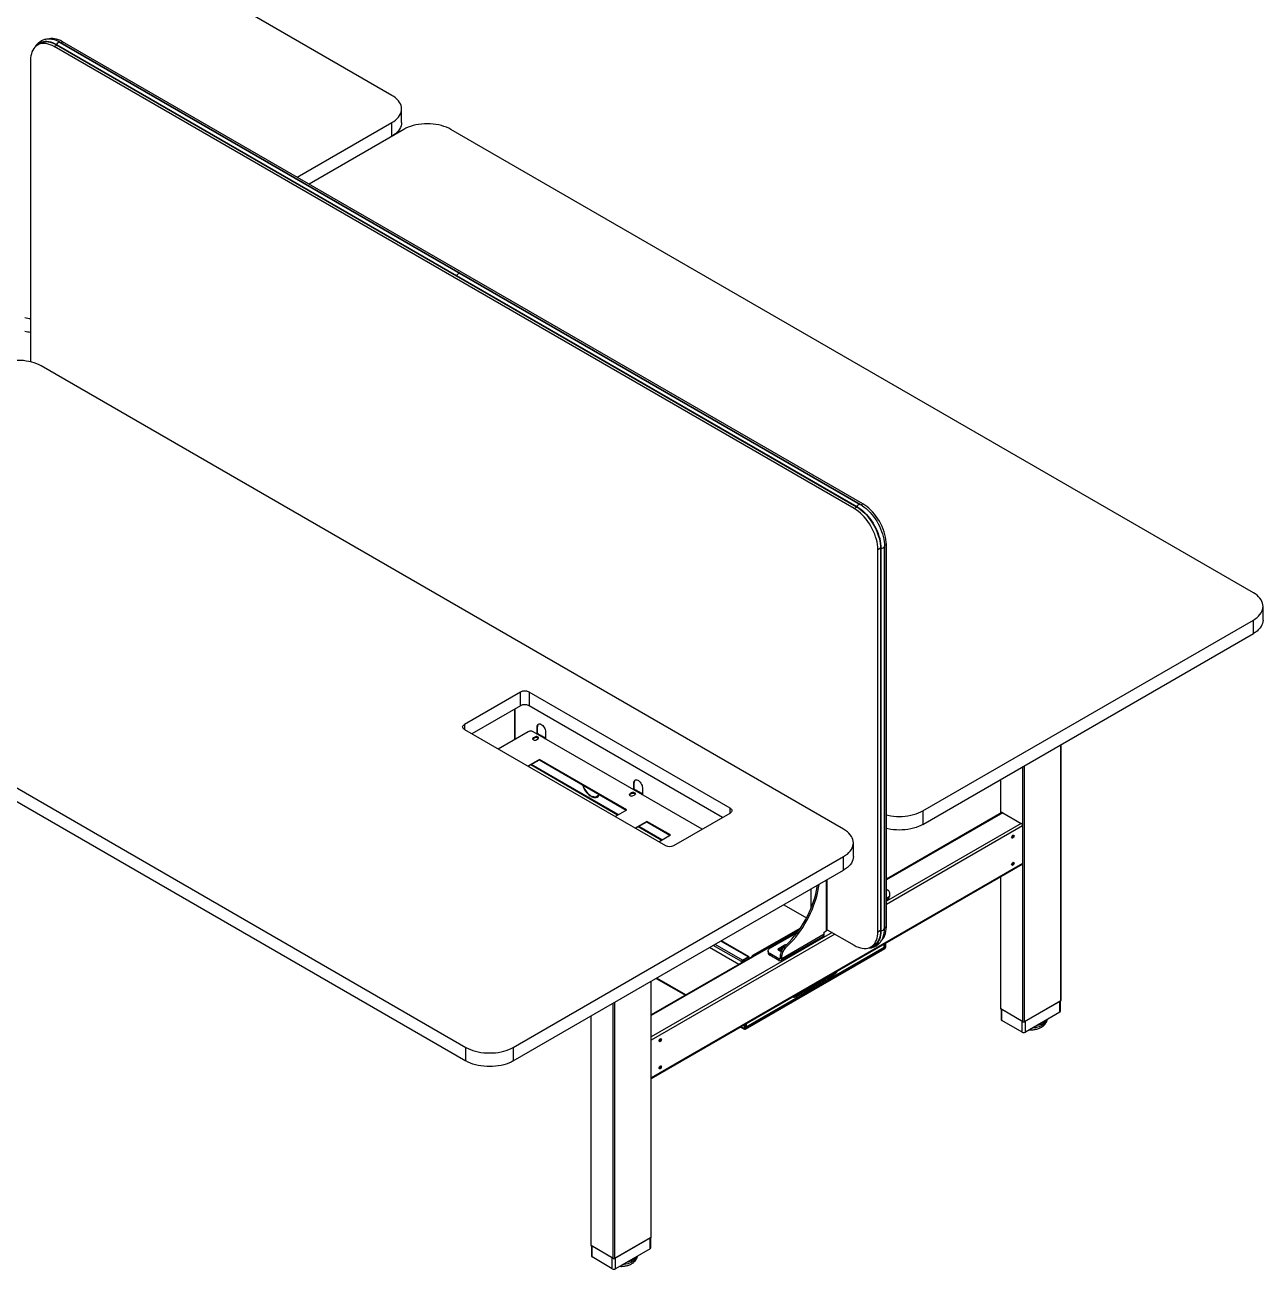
# Model space of a CAD drawing. Header units: millimetres. Extents: x -429 to 16771, y -1239 to 5751.
# Drawn here: x 14916 to 16771, y -1239 to 624 of the extents above; entities that cross this region are included whole.
import ezdxf

# ---------------------------------------------------------------- set-up
doc = ezdxf.new("R2010")
doc.units = ezdxf.units.MM
doc.header["$LTSCALE"] = 100

msp = doc.modelspace()

# ---------------------------------------------------------------- linework, layer by layer
at = {"color": 7, "linetype": 'Continuous', "lineweight": -3}
for p, q in [((15465.52, 518.72), (14263.44, 1212.67)), ((14939.54, 597), (14934.59, 594.14)), ((14968.61, 598.04), (15567.88, 252.09)), ((15567.95, 252.06), (14968.67, 598.02)), ((14969.63, 597.46), (14972.31, 599.01)), ((16170.86, -92.89), (14972.31, 599.01)), ((14959.58, 591.67), (14963.56, 593.96)), ((16158.13, -100.24), (14959.58, 591.67)), ((14963.12, 594.52), (15562.39, 248.57)), ((14963.12, 594.52), (14963.12, 594.28)), ((14963.12, 594.28), (15562.39, 248.32)), ((14963.16, 594.19), (15562.43, 248.23)), ((14963.29, 594.97), (15562.56, 249.01)), ((14924.23, 571.25), (14924.23, 119.56)), ((15480.16, 477.9), (15480.16, 498.31)), ((15323.81, 396.1), (15465.52, 477.9)), ((15483.2, 467.7), (15341.49, 385.89)), ((15465.52, 457.49), (15465.52, 477.9)), ((16755.99, -226.25), (15553.91, 467.7)), ((15562.39, 248.57), (16161.67, -97.38)), ((15562.39, 248.57), (15562.39, 248.32)), ((15562.39, 248.32), (16161.67, -97.63)), ((15562.43, 248.23), (16161.71, -97.72)), ((15562.56, 249.01), (16161.83, -96.94)), ((15567.88, 252.09), (16167.16, -93.87)), ((16167.22, -93.89), (15567.95, 252.06)), ((16142.22, -580.57), (14940.14, 113.38)), ((16168.15, -94.46), (16170.86, -92.89)), ((16158.13, -100.24), (16162.16, -97.92)), ((16161.67, -97.38), (16161.67, -97.63)), ((16161.67, -97.38), (16162.05, -97.61)), ((16193.49, -161.48), (16197.51, -159.15)), ((16193.49, -733.87), (16193.49, -161.48)), ((16197.46, -159.64), (16197.46, -732.04)), ((16197.73, -159.85), (16197.52, -159.72)), ((16197.52, -159.72), (16197.52, -732.12)), ((16197.72, -158.8), (16197.73, -159.85)), ((16197.73, -159.85), (16197.73, -732.24)), ((16198.2, -159.92), (16198.2, -732.32)), ((16203.5, -155.69), (16206.21, -154.13)), ((16203.52, -156.85), (16203.52, -729.24)), ((16203.53, -729.18), (16203.53, -156.78)), ((16206.21, -726.53), (16206.21, -154.13)), ((14374.45, -213.19), (15576.53, -907.13)), ((14374.45, -233.6), (15576.53, -927.55)), ((16770.63, -267.07), (16770.63, -246.66)), ((16261.01, -552.81), (16755.99, -267.07)), ((16755.99, -287.48), (16755.99, -267.07)), ((16261.01, -573.22), (16755.99, -287.48)), ((15658.21, -375.04), (15574.06, -423.61)), ((15658.21, -395.45), (15658.21, -375.04)), ((15972.16, -548.93), (15670.93, -375.04)), ((15670.93, -375.04), (15670.93, -395.45)), ((15658.21, -395.45), (15585.38, -437.5)), ((15649.23, -400.64), (15649.23, -446.28)), ((15649.51, -400.47), (15649.51, -446.12)), ((15960.84, -562.81), (15670.93, -395.45)), ((15574.06, -423.61), (15574.06, -430.96)), ((15683.66, -426.89), (15683.1, -427.22)), ((15683.1, -436.96), (15683.1, -427.22)), ((15683.66, -436.96), (15683.66, -426.89)), ((15574.06, -430.96), (15875.29, -604.86)), ((15669.87, -434.36), (15624.91, -460.32)), ((15930.15, -580.53), (15676.94, -434.36)), ((15679.42, -442.32), (15677.3, -443.55)), ((15677.3, -444.36), (15679.42, -443.14)), ((15677.3, -444.36), (15677.3, -443.55)), ((15679.42, -443.14), (15679.42, -442.32)), ((15682.88, -437.06), (15682.25, -437.42)), ((15682.25, -446.4), (15684.37, -445.18)), ((15682.88, -437.06), (15684.65, -438.08)), ((15685.45, -438), (15683.68, -436.98)), ((15686.07, -438.89), (15684.65, -438.08)), ((15686.07, -438.89), (15688.19, -440.12)), ((15688.99, -440.04), (15686.87, -438.81)), ((15689.6, -440.93), (15688.19, -440.12)), ((15689.6, -440.93), (15691.72, -442.16)), ((15692.52, -442.08), (15690.4, -440.85)), ((15693.14, -442.97), (15691.72, -442.16)), ((15693.14, -442.97), (15694.9, -444)), ((15695.7, -443.92), (15693.94, -442.9)), ((15694.27, -444.36), (15694.9, -444)), ((15694.83, -444.69), (15694.9, -444.65)), ((15694.9, -444.65), (15694.9, -444)), ((15694.9, -444.65), (15695.47, -444.97)), ((15695.47, -444.97), (15695.82, -444.77)), ((15695.82, -445.18), (15695.47, -444.97)), ((15695.82, -434.56), (15695.82, -445.18)), ((16467.49, -837.41), (16467.49, -454.03)), ((16467.93, -836.8), (16467.93, -453.78)), ((15686.46, -475.78), (15669.08, -485.81)), ((15669.78, -486.22), (15686.46, -476.59)), ((15803.55, -559.22), (15673.44, -484.11)), ((15804.68, -558.57), (15674.58, -483.46)), ((15817.28, -551.3), (15686.46, -475.78)), ((15686.46, -476.59), (15686.46, -475.78)), ((15686.46, -476.59), (15816.57, -551.7)), ((16410.92, -868.84), (16410.92, -486.69)), ((16413.04, -868.84), (16413.04, -485.46)), ((15827.84, -520.74), (15827.2, -521.1)), ((15827.84, -520.74), (15829.61, -521.76)), ((15828.62, -510.57), (15828.05, -510.9)), ((15828.05, -520.64), (15828.05, -510.9)), ((15828.62, -520.65), (15828.62, -510.57)), ((15830.41, -521.68), (15828.64, -520.66)), ((15831.02, -522.57), (15829.61, -521.76)), ((15840.78, -518.25), (15840.78, -528.86)), ((16377.25, -506.12), (16377.25, -556.57)), ((16377.69, -556.32), (16377.69, -505.87)), ((15763, -530.89), (15763, -530.07)), ((15764.41, -530.89), (15764.41, -531.7)), ((15764.41, -531.7), (15764.98, -531.38)), ((15764.98, -531.16), (15764.98, -531.38)), ((15772.35, -531.58), (15773.34, -532.16)), ((15772.71, -531.39), (15773.27, -531.07)), ((15824.38, -526), (15822.25, -527.23)), ((15822.25, -528.04), (15824.38, -526.82)), ((15822.25, -528.04), (15822.25, -527.23)), ((15824.38, -526.82), (15824.38, -526)), ((15827.2, -530.09), (15829.33, -528.86)), ((15831.02, -522.57), (15833.14, -523.8)), ((15833.94, -523.72), (15831.82, -522.5)), ((15834.56, -524.62), (15833.14, -523.8)), ((15834.56, -524.62), (15836.68, -525.84)), ((15837.48, -525.76), (15835.36, -524.54)), ((15838.09, -526.66), (15836.68, -525.84)), ((15838.09, -526.66), (15839.86, -527.68)), ((15840.66, -527.6), (15838.89, -526.58)), ((15839.23, -528.04), (15839.86, -527.68)), ((15839.79, -528.37), (15839.86, -528.33)), ((15839.86, -528.33), (15839.86, -527.68)), ((15839.86, -528.33), (15840.43, -528.66)), ((15840.43, -528.66), (15840.78, -528.45)), ((15840.78, -528.86), (15840.43, -528.66)), ((15799.89, -561.33), (15817.28, -551.3)), ((15888.02, -604.86), (15972.16, -556.28)), ((15972.16, -556.28), (15972.16, -548.93)), ((16379.02, -555.55), (16206.21, -655.31)), ((16380.52, -555.7), (16206.21, -656.32)), ((16261.01, -552.81), (16261.01, -573.22)), ((16380.52, -555.7), (16408.09, -571.62)), ((15847.33, -568.64), (15829.94, -578.68)), ((15830.65, -579.09), (15847.33, -569.46)), ((15868.96, -596.98), (15834.31, -576.98)), ((15870.09, -596.33), (15835.44, -576.32)), ((15882.68, -589.05), (15847.33, -568.64)), ((15847.33, -569.46), (15847.33, -568.64)), ((15847.33, -569.46), (15881.98, -589.46)), ((16408.09, -571.62), (16206.21, -688.16)), ((16410.21, -575.29), (16206.21, -693.06)), ((16410.21, -575.29), (16410.21, -631.63)), ((15865.3, -599.09), (15882.68, -589.05)), ((16395.19, -590.09), (16395.15, -589.81)), ((16156.87, -621.39), (16156.87, -600.98)), ((15647.25, -907.13), (16142.22, -621.39)), ((16410.21, -631.63), (15854.16, -952.64)), ((15854.16, -953.65), (16409.59, -633.01)), ((16142.22, -641.8), (16142.22, -621.39)), ((16395.19, -630.92), (16395.15, -630.64)), ((15647.25, -927.55), (16142.22, -641.8)), ((16377.25, -651.68), (16377.25, -849.04)), ((16377.69, -849.65), (16377.69, -651.43)), ((16093.43, -698.59), (16093.43, -669.97)), ((16116.06, -656.91), (16116.06, -732.86)), ((16117.81, -730.41), (16117.81, -655.89)), ((16208.74, -671.84), (16206.62, -670.62)), ((16210.81, -681.42), (16206.21, -684.08)), ((16206.21, -686.11), (16209.57, -684.17)), ((16210.81, -676.42), (16210.81, -681.42)), ((16052.75, -693.45), (16086.65, -713.03)), ((16203.53, -728.07), (16206.21, -726.53)), ((16076.12, -730.41), (15854.16, -858.54)), ((16074.93, -732.11), (15854.16, -859.56)), ((16124.9, -735.1), (15854.16, -891.4)), ((16129.14, -737.55), (15854.16, -896.3)), ((16077.45, -728.45), (16005.96, -769.72)), ((16076.36, -730.06), (16006.81, -770.21)), ((16031.91, -758.58), (16072.9, -734.91)), ((16048.35, -777.24), (16111.99, -740.5)), ((16113.23, -737.76), (16049.59, -774.5)), ((16113.23, -734.49), (16116.06, -732.86)), ((16113.23, -737.76), (16113.23, -734.49)), ((16117.74, -730.97), (16158.13, -754.29)), ((16193.49, -733.87), (16197.46, -731.58)), ((16197.73, -732.24), (16197.52, -732.12)), ((15985.07, -782.97), (15941.38, -757.75)), ((15989.13, -778.78), (15947.03, -754.48)), ((15990.55, -776.33), (15949.86, -752.85)), ((15999.03, -771.43), (15958.35, -747.95)), ((16000.03, -771.34), (15958.93, -747.61)), ((15994.79, -879.22), (16204.09, -758.39)), ((15994.79, -880.03), (16204.09, -759.21)), ((15995.27, -877.79), (16202.61, -758.09)), ((15996.13, -876.48), (16202.75, -757.2)), ((16028.98, -762.66), (16028.98, -765.11)), ((16045.7, -758.58), (16053.12, -754.29)), ((16045.7, -761.03), (16053.12, -756.74)), ((16045.7, -761.03), (16045.7, -758.58)), ((16054.75, -758.65), (16052.63, -757.43)), ((16053.12, -756.74), (16053.12, -754.29)), ((16053.12, -756.74), (16053.68, -756.46)), ((16183.13, -756.77), (16188.08, -753.91)), ((16202.75, -757.2), (16202.75, -752.42)), ((16204.09, -758.39), (16202.8, -757.64)), ((16203.45, -756.64), (16203.45, -752.01)), ((16204.8, -757.16), (16203.45, -756.39)), ((16204.09, -759.21), (16204.09, -758.39)), ((16204.8, -757.16), (16204.8, -751.23)), ((16204.8, -757.16), (16205.51, -756.76)), ((16205.51, -756.76), (16205.51, -750.82)), ((15989.84, -778.37), (15989.13, -778.78)), ((15989.13, -780.63), (15989.13, -778.78)), ((15989.84, -780.22), (15989.84, -778.37)), ((15991.43, -779.3), (15989.84, -778.37)), ((15990.55, -776.33), (15999.03, -771.43)), ((15990.55, -777.15), (15999.03, -772.25)), ((15990.55, -776.33), (15990.55, -777.15)), ((15994.26, -777.66), (15991.96, -776.33)), ((15999.92, -774.4), (15997.62, -773.07)), ((16000.51, -774.06), (15998.2, -772.73)), ((15999.03, -772.25), (15999.03, -771.43)), ((15999.74, -772.66), (15999.03, -772.25)), ((16000.45, -772.25), (15999.74, -772.66)), ((15999.74, -772.66), (15999.74, -773.62)), ((16000.45, -772.25), (16000.45, -774.02)), ((16005.96, -769.72), (16006.81, -770.21)), ((16045.35, -774.5), (16031.91, -766.74)), ((16031.91, -769.19), (16031.91, -766.74)), ((16045.35, -776.95), (16031.91, -769.19)), ((16045.35, -774.5), (16047.47, -773.27)), ((16045.35, -774.5), (16045.35, -776.95)), ((16047.47, -768.27), (16049.59, -769.49)), ((16047.47, -773.27), (16047.47, -768.27)), ((16047.47, -773.27), (16049.59, -774.5)), ((16049.59, -774.5), (16049.59, -769.49)), ((16127.72, -797.58), (16117.47, -803.49)), ((16117.47, -804.31), (16127.72, -798.39)), ((16127.02, -797.98), (16127.72, -798.39)), ((15853.72, -1191.73), (15853.72, -808.35)), ((15854.16, -1191.12), (15854.16, -808.1)), ((15861.58, -803.81), (15905.27, -829.03)), ((15905.86, -828.7), (15862.17, -803.47)), ((16116.76, -803.9), (16082.12, -823.9)), ((16082.12, -824.72), (16116.76, -804.72)), ((16116.06, -804.31), (16116.76, -804.72)), ((16116.76, -804.72), (16116.76, -803.9)), ((16117.47, -803.49), (16117.47, -804.31)), ((16070.4, -830.61), (16071.16, -831.05)), ((16081.41, -824.31), (16071.16, -830.23)), ((16071.16, -831.05), (16081.41, -825.13)), ((16080.7, -824.72), (16081.41, -825.13)), ((16081.41, -825.13), (16081.41, -824.31)), ((16082.12, -823.9), (16082.12, -824.72)), ((16467.49, -837.41), (16413.04, -868.84)), ((16466.08, -838.22), (16414.46, -868.02)), ((16466.08, -854.55), (16466.08, -838.22)), ((16467.1, -853.13), (16467.1, -837.63)), ((15797.15, -1223.16), (15797.15, -841.01)), ((15799.27, -1223.16), (15799.27, -839.78)), ((16410.92, -868.84), (16377.69, -849.65)), ((16378.08, -849.88), (16378.08, -865.37)), ((16409.51, -868.02), (16379.1, -850.47)), ((16379.1, -866.8), (16379.1, -850.47)), ((16466.08, -854.55), (16414.46, -884.35)), ((15763.48, -860.45), (15763.48, -1203.36)), ((15763.92, -1203.97), (15763.92, -860.19)), ((15993.37, -873.29), (15993.37, -879.22)), ((15994.08, -872.88), (15994.08, -878.81)), ((15996.13, -871.69), (15996.13, -876.48)), ((16409.51, -884.35), (16379.1, -866.8)), ((16409.51, -884.35), (16409.51, -868.02)), ((16414.46, -884.35), (16414.46, -868.02)), ((15987.65, -876.59), (15993.79, -880.13)), ((15993.37, -879.22), (15988.24, -876.25)), ((15993.37, -879.22), (15994.08, -878.81)), ((15994.79, -879.22), (15994.08, -878.81)), ((15994.79, -879.22), (15994.79, -880.03)), ((15576.53, -927.55), (15576.53, -907.13)), ((15647.25, -907.13), (15647.25, -927.55)), ((15853.72, -1191.73), (15799.27, -1223.16)), ((15852.31, -1192.55), (15800.69, -1222.34)), ((15852.31, -1208.88), (15852.31, -1192.55)), ((15853.33, -1207.45), (15853.33, -1191.95)), ((15797.15, -1223.16), (15763.92, -1203.97)), ((15764.31, -1204.2), (15764.31, -1219.69)), ((15795.74, -1222.34), (15765.33, -1204.79)), ((15765.33, -1221.12), (15765.33, -1204.79)), ((15852.31, -1208.88), (15800.69, -1238.67)), ((15795.74, -1238.67), (15765.33, -1221.12)), ((15795.74, -1238.67), (15795.74, -1222.34)), ((15800.69, -1238.67), (15800.69, -1222.34))]:
    msp.add_line(p, q, dxfattribs=at)
at = {"color": 7, "linetype": 'Continuous', "lineweight": -3, "flags": 128}
for points in [[(14959.58, 591.67), (14956.5, 593.29), (14953.44, 594.59), (14950.43, 595.56), (14947.49, 596.18), (14944.64, 596.47), (14941.91, 596.4), (14939.31, 595.99), (14936.86, 595.23), (14934.58, 594.14), (14932.5, 592.72), (14930.62, 590.97), (14928.97, 588.93), (14927.54, 586.59), (14926.36, 583.98), (14925.43, 581.12), (14924.77, 578.03), (14924.36, 574.73), (14924.23, 571.25)], [(14932.85, 592.99), (14933.58, 593.82), (14935.49, 595.6), (14937.62, 597.05), (14939.94, 598.16), (14942.44, 598.93), (14945.09, 599.35), (14947.88, 599.42), (14950.79, 599.13), (14953.79, 598.49), (14956.86, 597.51), (14959.98, 596.18), (14963.12, 594.52)], [(14933.87, 593.7), (14935.66, 595.34), (14937.77, 596.79), (14940.08, 597.9), (14942.56, 598.66), (14945.19, 599.08), (14947.97, 599.15), (14950.86, 598.86), (14953.84, 598.22), (14956.89, 597.24), (14960, 595.92), (14963.12, 594.28)], [(14936.26, 595.1), (14937.86, 596.56), (14938.1, 596.75)], [(14937.56, 595.86), (14938.25, 596.44), (14940.06, 597.7)], [(14939.54, 597), (14941.81, 598.09), (14944.25, 598.84)], [(14939.56, 598.49), (14940.95, 599.01), (14943.4, 599.61), (14945.98, 599.9), (14948.68, 599.86), (14951.48, 599.51), (14954.36, 598.83), (14957.3, 597.85), (14960.28, 596.56), (14963.29, 594.97)], [(14972.31, 599.01), (14969.23, 600.64), (14966.17, 601.94), (14963.16, 602.9), (14960.22, 603.53), (14957.37, 603.81), (14954.63, 603.75), (14952.03, 603.34), (14951.13, 603.1)], [(14968.67, 598.02), (14968.65, 598.03), (14968.61, 598.04)], [(15465.52, 477.9), (15468.47, 479.76), (15471.12, 481.76), (15473.47, 483.88), (15475.48, 486.12), (15477.15, 488.44), (15478.46, 490.84), (15479.4, 493.3), (15479.97, 495.8), (15480.16, 498.31), (15479.97, 500.83), (15479.4, 503.33), (15478.46, 505.79), (15477.15, 508.19), (15475.48, 510.51), (15473.47, 512.75), (15471.12, 514.87), (15468.47, 516.87), (15465.52, 518.72)], [(15480.16, 477.9), (15479.97, 475.39), (15479.4, 472.89), (15478.46, 470.43), (15477.15, 468.03), (15475.48, 465.7), (15473.47, 463.47), (15471.12, 461.34), (15468.47, 459.35), (15465.97, 457.75)], [(15553.91, 467.7), (15550.69, 469.4), (15547.23, 470.93), (15543.55, 472.29), (15539.68, 473.45), (15535.65, 474.41), (15531.49, 475.17), (15527.23, 475.71), (15522.91, 476.04), (15518.55, 476.15), (15514.19, 476.04), (15509.87, 475.71), (15505.61, 475.17), (15501.45, 474.41), (15497.42, 473.45), (15493.55, 472.29), (15489.87, 470.93), (15486.41, 469.4), (15483.2, 467.7)], [(15567.95, 252.06), (15567.92, 252.08), (15567.88, 252.09)], [(14940.14, 113.38), (14936.92, 115.08), (14933.46, 116.61), (14929.78, 117.97), (14925.91, 119.13), (14921.88, 120.09), (14917.72, 120.85), (14913.47, 121.39), (14909.14, 121.72), (14904.78, 121.83), (14900.43, 121.72), (14896.1, 121.39), (14891.84, 120.85), (14887.68, 120.09), (14883.65, 119.13), (14879.78, 117.97), (14876.1, 116.61), (14872.64, 115.08), (14869.43, 113.38)], [(16206.21, -154.13), (16206.08, -150.49), (16205.68, -146.73), (16205.01, -142.87), (16204.08, -138.94), (16202.9, -134.96), (16201.48, -130.98), (16199.82, -127.02), (16197.94, -123.11), (16195.86, -119.28), (16193.58, -115.56), (16191.14, -111.98), (16188.54, -108.57), (16185.8, -105.34), (16182.95, -102.34), (16180.01, -99.57), (16177, -97.06), (16173.94, -94.83), (16170.86, -92.89)], [(16193.49, -161.48), (16193.35, -157.84), (16192.95, -154.08), (16192.28, -150.22), (16191.35, -146.28), (16190.17, -142.31), (16188.75, -138.33), (16187.09, -134.37), (16185.21, -130.46), (16183.13, -126.63), (16180.86, -122.91), (16178.41, -119.33), (16175.81, -115.92), (16173.07, -112.69), (16170.22, -109.68), (16167.28, -106.91), (16164.27, -104.41), (16161.21, -102.17), (16158.13, -100.24)], [(16161.67, -97.63), (16164.79, -99.59), (16167.89, -101.85), (16170.94, -104.4), (16173.93, -107.2), (16176.82, -110.25), (16179.59, -113.52), (16182.23, -116.99), (16184.71, -120.62), (16187.02, -124.39), (16189.13, -128.27), (16191.03, -132.23), (16192.71, -136.25), (16194.16, -140.29), (16195.35, -144.32), (16196.29, -148.3), (16196.97, -152.22), (16197.38, -156.04), (16197.52, -159.72)], [(16161.83, -96.94), (16164.84, -98.82), (16167.82, -100.97), (16170.76, -103.38), (16173.64, -106.03), (16176.44, -108.91), (16179.14, -111.99), (16181.72, -115.26), (16184.17, -118.69), (16186.46, -122.25), (16188.59, -125.94), (16190.53, -129.7), (16192.27, -133.54), (16193.81, -137.41), (16195.13, -141.29), (16196.22, -145.15), (16197.08, -148.97), (16197.7, -152.72), (16198.07, -156.38), (16198.2, -159.92)], [(16162.05, -97.61), (16164.81, -99.36), (16167.93, -101.63), (16171, -104.19), (16174, -107.01), (16176.91, -110.08), (16179.7, -113.37), (16182.35, -116.86), (16184.85, -120.51), (16187.17, -124.3), (16189.29, -128.21), (16191.21, -132.19), (16192.9, -136.23), (16194.35, -140.3), (16195.55, -144.35), (16196.5, -148.36), (16197.18, -152.3), (16197.59, -156.14), (16197.72, -158.8)], [(16167.16, -93.87), (16170.16, -95.74), (16173.14, -97.89), (16176.08, -100.31), (16178.96, -102.96), (16181.76, -105.84), (16184.46, -108.92), (16187.04, -112.19), (16189.49, -115.61), (16191.78, -119.18), (16193.91, -122.86), (16195.85, -126.63), (16197.6, -130.46), (16199.14, -134.33), (16200.46, -138.21), (16201.55, -142.08), (16202.41, -145.9), (16203.02, -149.65), (16203.39, -153.31), (16203.52, -156.85)], [(16167.22, -93.89), (16167.19, -93.88), (16167.16, -93.87)], [(16203.53, -156.78), (16203.53, -156.81), (16203.52, -156.85)], [(16755.99, -267.07), (16758.94, -265.21), (16761.59, -263.21), (16763.93, -261.09), (16765.95, -258.86), (16767.62, -256.53), (16768.93, -254.13), (16769.87, -251.67), (16770.44, -249.17), (16770.63, -246.66), (16770.44, -244.14), (16769.87, -241.65), (16768.93, -239.19), (16767.62, -236.79), (16765.95, -234.46), (16763.93, -232.23), (16761.59, -230.1), (16758.94, -228.1), (16755.99, -226.25)], [(16770.63, -267.07), (16770.44, -269.59), (16769.87, -272.08), (16768.93, -274.54), (16767.62, -276.94), (16765.95, -279.27), (16763.93, -281.5), (16761.59, -283.63), (16758.94, -285.63), (16755.99, -287.48)], [(15574.06, -430.96), (15572.94, -430.17), (15572.11, -429.28), (15571.6, -428.3), (15571.42, -427.29), (15571.6, -426.27), (15572.11, -425.3), (15572.94, -424.4), (15574.06, -423.61)], [(15683.1, -427.22), (15683.24, -425.77), (15683.65, -424.54), (15684.31, -423.6), (15685.2, -422.97), (15686.28, -422.69), (15687.49, -422.77), (15688.79, -423.2), (15690.13, -423.97), (15691.43, -425.04), (15692.64, -426.36), (15693.72, -427.89), (15694.61, -429.54), (15695.27, -431.26), (15695.68, -432.96), (15695.82, -434.56)], [(15677.3, -443.55), (15676.6, -444.12), (15676.29, -444.8), (15676.39, -445.5), (15676.91, -446.13), (15677.77, -446.63), (15678.87, -446.93), (15680.08, -446.99), (15681.25, -446.81), (15682.25, -446.4)], [(15676.34, -445.38), (15676.6, -444.94), (15677.3, -444.36)], [(15684.37, -445.18), (15685.07, -444.6), (15685.38, -443.93), (15685.27, -443.23), (15684.76, -442.59), (15683.9, -442.09), (15682.8, -441.8), (15681.59, -441.74), (15680.41, -441.92), (15679.42, -442.32)], [(15679.42, -443.14), (15680.41, -442.74), (15681.59, -442.55), (15682.8, -442.61), (15683.9, -442.91), (15684.76, -443.41), (15685.27, -444.04), (15685.32, -444.16)], [(15684.23, -443.22), (15683.19, -442.76), (15682.47, -442.57)], [(15685.31, -444.18), (15685.02, -443.82), (15684.23, -443.22)], [(15685.1, -444.56), (15685.02, -444.47), (15684.23, -443.87)], [(15828.05, -510.9), (15828.19, -509.45), (15828.6, -508.23), (15829.27, -507.28), (15830.16, -506.65), (15831.23, -506.37), (15832.45, -506.45), (15833.75, -506.88), (15835.08, -507.65), (15836.38, -508.72), (15837.6, -510.04), (15838.68, -511.57), (15839.57, -513.22), (15840.23, -514.94), (15840.64, -516.64), (15840.78, -518.25)], [(15760.13, -527.85), (15761.61, -529.15), (15763, -530.19)], [(15775.55, -528.02), (15774.92, -529.24), (15773.92, -530.47), (15772.71, -531.39), (15771.3, -531.98), (15769.74, -532.23), (15768.04, -532.12), (15766.25, -531.67), (15764.41, -530.89)], [(15764.41, -531.7), (15766.36, -532.55), (15768.26, -533.03), (15770.06, -533.14), (15771.72, -532.88), (15773.21, -532.26), (15774.49, -531.28), (15775.55, -529.97), (15776.31, -528.46)], [(15822.25, -527.23), (15821.56, -527.8), (15821.24, -528.48), (15821.35, -529.18), (15821.86, -529.82), (15822.72, -530.31), (15823.82, -530.61), (15825.03, -530.67), (15826.21, -530.49), (15827.2, -530.09)], [(15821.3, -529.06), (15821.56, -528.62), (15822.25, -528.04)], [(15829.33, -528.86), (15830.02, -528.29), (15830.34, -527.61), (15830.23, -526.91), (15829.72, -526.27), (15828.86, -525.78), (15827.76, -525.48), (15826.55, -525.42), (15825.37, -525.6), (15824.38, -526)], [(15824.38, -526.82), (15825.37, -526.42), (15826.55, -526.24), (15827.76, -526.3), (15828.86, -526.59), (15829.72, -527.09), (15830.23, -527.73), (15830.28, -527.84)], [(15829.18, -526.9), (15828.14, -526.45), (15827.42, -526.26)], [(15830.27, -527.86), (15829.97, -527.5), (15829.18, -526.9)], [(15830.06, -528.24), (15829.97, -528.16), (15829.18, -527.55)], [(15972.16, -548.93), (15973.28, -549.72), (15974.11, -550.62), (15974.62, -551.59), (15974.8, -552.61), (15974.62, -553.62), (15974.11, -554.6), (15973.28, -555.49), (15972.16, -556.28)], [(16206.21, -558.99), (16208.56, -559.52), (16212.72, -560.28), (16216.98, -560.83), (16221.3, -561.16), (16225.66, -561.27), (16230.02, -561.16), (16234.34, -560.83), (16238.6, -560.28), (16242.76, -559.52), (16246.79, -558.56), (16250.66, -557.4), (16254.34, -556.05), (16257.8, -554.51), (16261.01, -552.81)], [(16261.01, -573.22), (16257.8, -574.93), (16254.34, -576.46), (16250.66, -577.81), (16246.79, -578.97), (16242.76, -579.94), (16238.6, -580.7), (16234.34, -581.24), (16230.02, -581.57), (16225.66, -581.68), (16221.3, -581.57), (16216.98, -581.24), (16212.72, -580.7), (16208.56, -579.94), (16206.21, -579.41)], [(16142.22, -621.39), (16145.17, -619.53), (16147.82, -617.54), (16150.17, -615.41), (16152.18, -613.18), (16153.85, -610.85), (16155.16, -608.45), (16156.11, -605.99), (16156.67, -603.49), (16156.87, -600.98), (16156.67, -598.46), (16156.11, -595.97), (16155.16, -593.51), (16153.85, -591.11), (16152.18, -588.78), (16150.17, -586.55), (16147.82, -584.42), (16145.17, -582.43), (16142.22, -580.57)], [(16393.95, -592.44), (16394.08, -591.58), (16394.47, -590.7), (16395.04, -589.92), (16395.72, -589.38), (16396.39, -589.14), (16396.97, -589.25), (16397.35, -589.69), (16397.49, -590.4), (16397.35, -591.26), (16396.97, -592.14), (16396.39, -592.91), (16395.72, -593.46), (16395.04, -593.69), (16394.47, -593.58), (16394.08, -593.14), (16393.95, -592.44)], [(16156.87, -621.39), (16156.67, -623.91), (16156.11, -626.4), (16155.16, -628.86), (16153.85, -631.26), (16152.18, -633.59), (16150.17, -635.82), (16147.82, -637.95), (16145.17, -639.95), (16142.22, -641.8)], [(16393.95, -633.27), (16394.08, -632.41), (16394.47, -631.52), (16395.04, -630.75), (16395.72, -630.2), (16396.39, -629.97), (16396.97, -630.08), (16397.35, -630.52), (16397.49, -631.22), (16397.35, -632.08), (16396.97, -632.97), (16396.39, -633.74), (16395.72, -634.29), (16395.04, -634.52), (16394.47, -634.41), (16394.08, -633.97), (16393.95, -633.27)], [(16052.63, -757.43), (16056.7, -753.59), (16060.7, -749.53), (16064.59, -745.25), (16068.37, -740.76), (16072.02, -736.09), (16075.53, -731.25), (16078.89, -726.26), (16082.08, -721.14), (16085.1, -715.9), (16087.92, -710.57), (16090.55, -705.16), (16092.97, -699.7), (16095.17, -694.19), (16097.15, -688.68), (16098.89, -683.17), (16100.4, -677.68), (16101.66, -672.24), (16102.67, -666.86), (16103.05, -664.41)], [(16054.75, -758.65), (16058.82, -754.82), (16062.82, -750.76), (16066.71, -746.47), (16070.49, -741.99), (16074.14, -737.32), (16077.65, -732.48), (16081.01, -727.49), (16084.2, -722.36), (16087.22, -717.13), (16090.05, -711.79), (16092.67, -706.38), (16095.09, -700.92), (16097.29, -695.42), (16099.27, -689.9), (16101.01, -684.39), (16102.52, -678.9), (16103.78, -673.46), (16104.79, -668.08), (16105.53, -662.98)], [(16206.62, -670.62), (16206.49, -670.55), (16206.21, -670.42)], [(16206.21, -671.42), (16206.73, -671.38), (16207.72, -671.45), (16208.61, -671.77), (16209.37, -672.32), (16209.99, -673.08), (16210.44, -674.03), (16210.72, -675.15), (16210.81, -676.42)], [(16199.36, -746.72), (16199.82, -746.25), (16201.48, -744.2), (16202.9, -741.87), (16204.08, -739.26), (16205.01, -736.4), (16205.68, -733.3), (16206.08, -730.01), (16206.21, -726.53)], [(16158.13, -754.29), (16161.21, -755.91), (16164.27, -757.21), (16167.28, -758.18), (16170.22, -758.81), (16173.07, -759.09), (16175.81, -759.03), (16178.41, -758.61), (16180.86, -757.86), (16183.13, -756.76), (16185.21, -755.34), (16187.09, -753.6), (16188.75, -751.55), (16190.17, -749.21), (16191.35, -746.61), (16192.28, -743.74), (16192.95, -740.65), (16193.35, -737.35), (16193.49, -733.87)], [(16197.73, -732.24), (16197.59, -735.79), (16197.18, -739.16), (16196.5, -742.31), (16195.55, -745.23), (16194.35, -747.89), (16192.9, -750.27), (16191.21, -752.36), (16189.29, -754.14), (16187.17, -755.59), (16184.85, -756.7), (16182.35, -757.48), (16181.26, -757.69)], [(16197.52, -732.12), (16197.38, -735.65), (16196.97, -738.99), (16196.29, -742.13), (16195.35, -745.03), (16194.16, -747.67), (16192.71, -750.04), (16191.03, -752.12), (16189.13, -753.89), (16187.02, -755.33), (16184.71, -756.44), (16182.39, -757.17)], [(16197.52, -731.95), (16197.39, -735.47), (16196.98, -738.8), (16196.31, -741.92), (16195.37, -744.81), (16194.18, -747.45), (16192.74, -749.81), (16191.07, -751.87), (16189.17, -753.63), (16187.06, -755.07), (16184.77, -756.17), (16183.27, -756.69)], [(16198.2, -732.32), (16198.07, -735.71), (16197.7, -738.94), (16197.08, -741.98), (16196.22, -744.81), (16195.13, -747.42), (16193.81, -749.77), (16192.27, -751.87), (16190.55, -753.66)], [(16203.53, -729.18), (16203.53, -729.21), (16203.52, -729.24)], [(16031.91, -766.74), (16030.67, -765.87), (16029.74, -764.87), (16029.17, -763.78), (16028.98, -762.66), (16029.17, -761.53), (16029.74, -760.45), (16030.67, -759.45), (16031.91, -758.58)], [(16048.57, -763.24), (16047.4, -763.08), (16046.21, -762.71), (16045.26, -762.16), (16044.61, -761.47), (16044.32, -760.71), (16044.42, -759.93), (16044.89, -759.2), (16045.7, -758.58)], [(16044.81, -761.74), (16044.89, -761.65), (16045.7, -761.03)], [(16187.14, -755.03), (16186.87, -755.14), (16184.8, -755.8)], [(16188.95, -753.81), (16186.96, -754.74), (16186.1, -755.05)], [(16192.03, -750.75), (16190.16, -752.48), (16188.08, -753.91), (16188.08, -753.91)], [(16006.81, -770.21), (16006.12, -770.69), (16005.69, -771.07)], [(16446.96, -865.59), (16446.69, -866.7), (16445.98, -868.36), (16444.93, -869.95), (16443.55, -871.47), (16441.87, -872.87), (16439.91, -874.15), (16437.7, -875.28), (16435.26, -876.25), (16432.64, -877.05), (16429.88, -877.65), (16427, -878.06), (16425.08, -878.22)], [(16445.77, -866.28), (16444.93, -867.5), (16443.55, -869.02), (16441.87, -870.42), (16439.91, -871.7), (16437.7, -872.83), (16435.26, -873.8), (16432.64, -874.6), (16430.52, -875.08)], [(15865.74, -897.37), (15865.88, -896.51), (15866.26, -895.62), (15866.83, -894.85), (15867.51, -894.31), (15868.19, -894.07), (15868.76, -894.18), (15869.14, -894.62), (15869.28, -895.33), (15869.14, -896.19), (15868.76, -897.07), (15868.19, -897.84), (15867.51, -898.39), (15866.83, -898.62), (15866.26, -898.51), (15865.88, -898.07), (15865.74, -897.37)], [(15576.53, -907.13), (15579.75, -908.83), (15583.21, -910.37), (15586.89, -911.72), (15590.76, -912.88), (15594.79, -913.85), (15598.95, -914.6), (15603.21, -915.15), (15607.53, -915.48), (15611.89, -915.59), (15616.25, -915.48), (15620.57, -915.15), (15624.83, -914.6), (15628.99, -913.85), (15633.02, -912.88), (15636.89, -911.72), (15640.57, -910.37), (15644.03, -908.83), (15647.25, -907.13)], [(15647.25, -927.55), (15644.03, -929.25), (15640.57, -930.78), (15636.89, -932.13), (15633.02, -933.3), (15628.99, -934.26), (15624.83, -935.02), (15620.57, -935.56), (15616.25, -935.89), (15611.89, -936), (15607.53, -935.89), (15603.21, -935.56), (15598.95, -935.02), (15594.79, -934.26), (15590.76, -933.3), (15586.89, -932.13), (15583.21, -930.78), (15579.75, -929.25), (15576.53, -927.55)], [(15865.74, -938.19), (15865.88, -937.34), (15866.26, -936.45), (15866.83, -935.68), (15867.51, -935.13), (15868.19, -934.9), (15868.76, -935.01), (15869.14, -935.45), (15869.28, -936.15), (15869.14, -937.01), (15868.76, -937.9), (15868.19, -938.67), (15867.51, -939.22), (15866.83, -939.45), (15866.26, -939.34), (15865.88, -938.9), (15865.74, -938.19)], [(15833.19, -1219.91), (15832.92, -1221.02), (15832.21, -1222.68), (15831.16, -1224.27), (15829.79, -1225.79), (15828.11, -1227.19), (15826.14, -1228.47), (15823.93, -1229.6), (15821.49, -1230.57), (15818.87, -1231.37), (15816.11, -1231.97), (15813.24, -1232.38), (15811.32, -1232.54)], [(15832, -1220.6), (15831.16, -1221.82), (15829.79, -1223.34), (15828.11, -1224.74), (15826.14, -1226.02), (15823.93, -1227.15), (15821.49, -1228.12), (15818.87, -1228.92), (15816.75, -1229.4)]]:
    msp.add_lwpolyline(points, dxfattribs=at)
at = {"color": 7, "linetype": 'Continuous', "lineweight": -3}
for centre, radius, start, end in [((14946.52, 582.05), 17.86, 112.92482, 145.84037), ((14947.22, 580.63), 18.47, 83.85377, 132.59793), ((14949.45, 565.91), 37.41, 59.19192, 77.9383), ((14968.8, 591.56), 6.48, 91.67597, 148.31865), ((14963.88, 594.49), 0.763, 141.30471, 177.43), ((14963.22, 594.27), 0.1, 174.19564, 234.49218), ((15563.16, 248.54), 0.763, 141.30471, 177.43), ((15562.49, 248.31), 0.1, 174.19564, 234.49218), ((15568.07, 245.61), 6.48, 91.67597, 148.31865), ((14934.27, 262.38), 78.62, 256.36927, 262.66136), ((14934.27, 241.97), 78.62, 256.36927, 262.66136), ((16162.43, -97.42), 0.763, 141.30471, 177.43), ((16161.77, -97.64), 0.1, 174.19564, 234.49218), ((16167.35, -100.34), 6.48, 91.67597, 148.31865), ((16197.56, -159.63), 0.1, 185.51136, 245.80878), ((16198.08, -159.17), 0.763, 242.57351, 278.69449), ((16198.01, -153.45), 6.48, 271.68015, 328.31448), ((15664.57, -387.32), 13.83, 62.60967, 117.39033), ((15664.57, -407.73), 13.83, 62.60967, 117.39033), ((15688.25, -426.45), 4.61, 130.56272, 185.49368), ((15673.41, -441.18), 7.69, 62.60967, 117.39033), ((15680.81, -450.57), 7.52, 62.97952, 101.60985), ((15683.35, -437.71), 0.805, 65.69288, 125.61758), ((15685.09, -438.62), 0.699, 350.78596, 129.20329), ((15686.53, -439.55), 0.805, 65.69288, 125.61758), ((15688.63, -440.66), 0.699, 350.78596, 129.20329), ((15690.07, -441.59), 0.805, 65.69288, 125.61758), ((15692.16, -442.7), 0.699, 350.78596, 129.20329), ((15693.61, -443.63), 0.805, 65.69288, 125.61758), ((15695.36, -444.56), 0.724, 49.73343, 128.49886), ((15695.13, -444.92), 0.349, 350.78596, 129.20329), ((15780.23, -506.16), 30.14, 194.90276, 235.12809), ((15779.38, -506.66), 28.57, 195.60819, 235.01787), ((15828.31, -521.39), 0.805, 65.69288, 125.61758), ((15833.21, -510.13), 4.61, 130.56272, 185.49368), ((15830.05, -522.3), 0.699, 350.78596, 129.20329), ((15769.91, -523.6), 9.21, 237.62188, 292.83499), ((15769.88, -525.35), 6.65, 300.69767, 334.49512), ((15825.77, -534.25), 7.52, 62.97952, 101.60985), ((15831.49, -523.23), 0.805, 65.69288, 125.61758), ((15833.59, -524.34), 0.699, 350.78596, 129.20329), ((15835.03, -525.27), 0.805, 65.69288, 125.61758), ((15837.12, -526.38), 0.699, 350.78596, 129.20329), ((15838.56, -527.31), 0.805, 65.69288, 125.61758), ((15840.31, -528.24), 0.724, 49.73343, 128.49886), ((15840.08, -528.6), 0.349, 350.78596, 129.20329), ((16379.64, -556.93), 1.51, 54.38242, 114.30712), ((16405.61, -575.5), 4.61, 2.60548, 57.39452), ((16393.02, -589.86), 3.33, 287.90667, 12.09871), ((16393.42, -590.07), 1.77, 290.71777, 359.37712), ((15881.65, -592.57), 13.83, 242.60967, 297.39033), ((16393.02, -630.69), 3.33, 287.90667, 12.09871), ((16393.42, -630.9), 1.77, 290.71777, 359.37712), ((16408.79, -631.82), 1.44, 304.05635, 7.25583), ((16207.87, -681.75), 2.96, 305.01333, 6.29885), ((16110.29, -738.08), 2.96, 305.01333, 6.29885), ((16114.81, -730.11), 3.02, 294.37466, 354.3052), ((16197.56, -732.03), 0.1, 185.51136, 245.80878), ((16198.08, -731.56), 0.763, 242.57351, 278.69449), ((16198.01, -725.84), 6.48, 271.68015, 328.31448), ((16166.36, -729.79), 37.16, 341.31519, 0.84584), ((16063.12, -769.07), 15.67, 132.03259, 177.06723), ((16049.98, -760.82), 1.96, 122.50021, 237.30215), ((16051.25, -763.17), 3.57, 100.22472, 151.72879), ((16065.24, -770.29), 15.67, 132.03259, 177.06723), ((16052.57, -764.96), 6.89, 95.24874, 112.75758), ((16056.39, -760.49), 7, 86.60656, 117.80957), ((16178.63, -740.44), 17.8, 274.14028, 312.05502), ((16202.44, -756.62), 3.07, 302.60548, 357.39452), ((16203.26, -757.09), 1.54, 302.60548, 357.39452), ((15992.2, -778.92), 3.07, 122.60548, 177.39452), ((15991.37, -778.44), 1.54, 122.60548, 177.39452), ((15999.58, -772.11), 0.873, 350.78596, 129.20329), ((15999.31, -772.59), 0.437, 350.78596, 129.20329), ((16009.78, -775.84), 7.21, 121.95194, 151.06898), ((16033.99, -764.61), 5.03, 185.6948, 245.62534), ((16046.17, -773.48), 1.31, 230.79671, 9.21404), ((16047, -774.91), 2.62, 230.79671, 9.21404), ((16119.73, -785.79), 14.92, 302.40321, 332.38733), ((16120.95, -786.68), 12.82, 301.87277, 329.00086), ((16068.27, -827.17), 4.84, 241.04981, 306.64644), ((16067.24, -826.4), 5.11, 255.95188, 298.87397), ((16068.48, -826.43), 4.65, 250.68105, 305.1694), ((16467.18, -836.72), 0.754, 294.37466, 354.3052), ((16378, -848.97), 0.754, 185.6948, 245.62534), ((16465.35, -852.95), 1.76, 294.37466, 354.3052), ((16379.83, -865.2), 1.76, 185.6948, 245.62534), ((16411.98, -866.79), 2.31, 242.60967, 297.39033), ((15864.81, -894.79), 3.33, 287.90667, 12.09871), ((15994.24, -879.36), 0.873, 170.78596, 309.20329), ((15994.51, -878.88), 0.437, 170.78596, 309.20329), ((16411.98, -879.58), 5.38, 242.60967, 297.39033), ((15865.3, -895.07), 1.67, 288.69061, 11.31476), ((15864.81, -935.61), 3.33, 287.90667, 12.09871), ((15865.3, -935.9), 1.67, 288.69062, 11.31476), ((15853.41, -1191.04), 0.754, 294.37466, 354.3052), ((15764.23, -1203.29), 0.754, 185.6948, 245.62534), ((15851.58, -1207.27), 1.76, 294.37466, 354.3052), ((15766.06, -1219.52), 1.76, 185.6948, 245.62534), ((15798.21, -1221.11), 2.31, 242.60967, 297.39033), ((15798.21, -1233.9), 5.38, 242.60967, 297.39033)]:
    msp.add_arc(centre, radius, start, end, dxfattribs=at)
for points, knots in [([(14957.33, 602.44), (14956.69, 602.57), (14955.03, 602.91), (14952.4, 603.09), (14949.46, 603.03), (14946.64, 602.63), (14943.96, 601.93), (14941.43, 600.94), (14939.07, 599.67), (14936.9, 598.13), (14934.91, 596.35), (14933.14, 594.32), (14931.89, 592.63), (14931.31, 591.56), (14931.17, 591.31)], [0, 0, 0, 0, 0.0610441, 0.1581022, 0.2534231, 0.3468173, 0.4383467, 0.5283091, 0.6171754, 0.7055162, 0.7937867, 0.8825386, 0.9723072, 1, 1, 1, 1]), ([(16179.27, -758.29), (16179.85, -758.29), (16181.39, -758.28), (16183.8, -757.9), (16186.49, -757.21), (16189.01, -756.22), (16191.37, -754.94), (16193.54, -753.41), (16195.53, -751.63), (16197.31, -749.6), (16198.9, -747.36), (16200.26, -744.87), (16201.14, -742.97), (16201.49, -741.85), (16201.55, -741.68)], [0, 0, 0, 0, 0.0572447, 0.1530317, 0.2469062, 0.3391736, 0.4303169, 0.5209211, 0.6114532, 0.7024791, 0.7945476, 0.8880853, 0.9833436, 1, 1, 1, 1]), ([(16202.75, -757.2), (16202.78, -757.39), (16202.84, -757.75), (16202.75, -758.04), (16202.63, -758.07), (16202.6, -758.07)], [0, 0, 0, 0, 0.4452865, 0.8906282, 1, 1, 1, 1]), ([(16203.42, -756.64), (16203.42, -756.72), (16203.41, -756.89), (16203.12, -757.09), (16202.84, -757.18), (16202.75, -757.2)], [0, 0, 0, 0, 0.3355556, 0.7802106, 1, 1, 1, 1]), ([(16420.65, -880.78), (16420.66, -880.78), (16421.59, -880.86), (16423.47, -880.84), (16426.24, -880.69), (16428.98, -880.32), (16431.65, -879.74), (16434.22, -878.97), (16436.66, -877.98), (16438.94, -876.79), (16441.03, -875.39), (16442.81, -873.85), (16444.26, -872.21), (16445.39, -870.53), (16446.26, -868.71), (16446.81, -867.06), (16446.92, -865.98), (16446.96, -865.59)], [0, 0, 0, 0, 0.0009058, 0.0762422, 0.1516367, 0.2272185, 0.3031591, 0.3796351, 0.4567904, 0.5346761, 0.6131339, 0.6913643, 0.7602971, 0.8269326, 0.8915151, 0.9610374, 1, 1, 1, 1]), ([(15996.13, -876.48), (15995.91, -876.65), (15995.48, -876.97), (15994.73, -877.26), (15994.27, -877.33), (15994.08, -877.35)], [0, 0, 0, 0, 0.3740286, 0.7481036, 1, 1, 1, 1]), ([(15994.08, -877.94), (15994.21, -877.97), (15994.58, -878.05), (15995.15, -877.9), (15995.69, -877.51), (15996.01, -876.98), (15996.1, -876.61), (15996.13, -876.48)], [0, 0, 0, 0, 0.125517, 0.3757774, 0.626038, 0.8762983, 1, 1, 1, 1]), ([(15806.88, -1235.1), (15806.89, -1235.1), (15807.82, -1235.18), (15809.7, -1235.16), (15812.47, -1235.01), (15815.21, -1234.64), (15817.88, -1234.07), (15820.45, -1233.29), (15822.89, -1232.3), (15825.18, -1231.11), (15827.26, -1229.71), (15829.04, -1228.17), (15830.49, -1226.53), (15831.62, -1224.85), (15832.49, -1223.03), (15833.04, -1221.38), (15833.15, -1220.3), (15833.19, -1219.91)], [0, 0, 0, 0, 0.0009058, 0.0762422, 0.1516367, 0.2272185, 0.3031591, 0.3796351, 0.4567904, 0.5346761, 0.6131339, 0.6913643, 0.7602971, 0.8269326, 0.8915151, 0.9610374, 1, 1, 1, 1])]:
    msp.add_open_spline(points, degree=3, knots=knots, dxfattribs=at)

doc.saveas('drawing.dxf')
